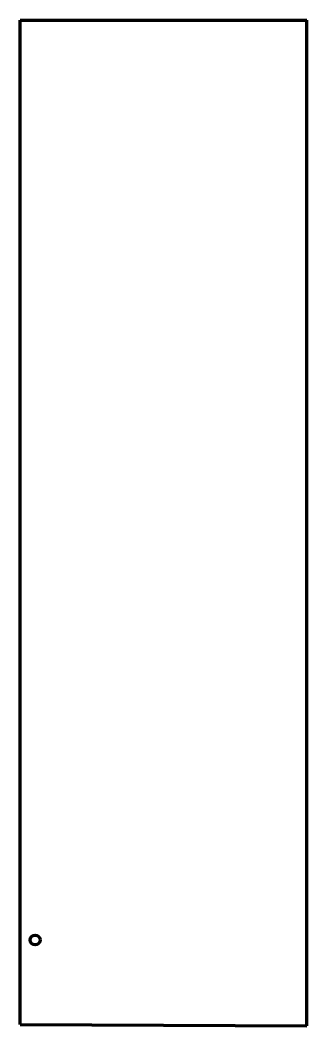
# Model space of a CAD drawing. Header units: inches. Extents: x 0 to 29, y 0 to 101.
import ezdxf

# ---------------------------------------------------------------- set-up
doc = ezdxf.new("R2010")
doc.units = ezdxf.units.IN
doc.header["$MEASUREMENT"] = 0
doc.layers.get('0').update_dxf_attribs({"linetype": 'CONTINUOUS'})

msp = doc.modelspace()

# ---------------------------------------------------------------- linework, layer by layer
at = {"color": 7, "lineweight": 90}
for p, q in [((0, 0.125), (0, 101)), ((0, 101), (28.75, 101)), ((28.75, 0), (28.75, 101)), ((0, 0.125), (28.75, 0))]:
    msp.add_line(p, q, dxfattribs=at)
msp.add_circle((1.5, 8.625), 0.5, dxfattribs=at)

doc.saveas('drawing.dxf')
